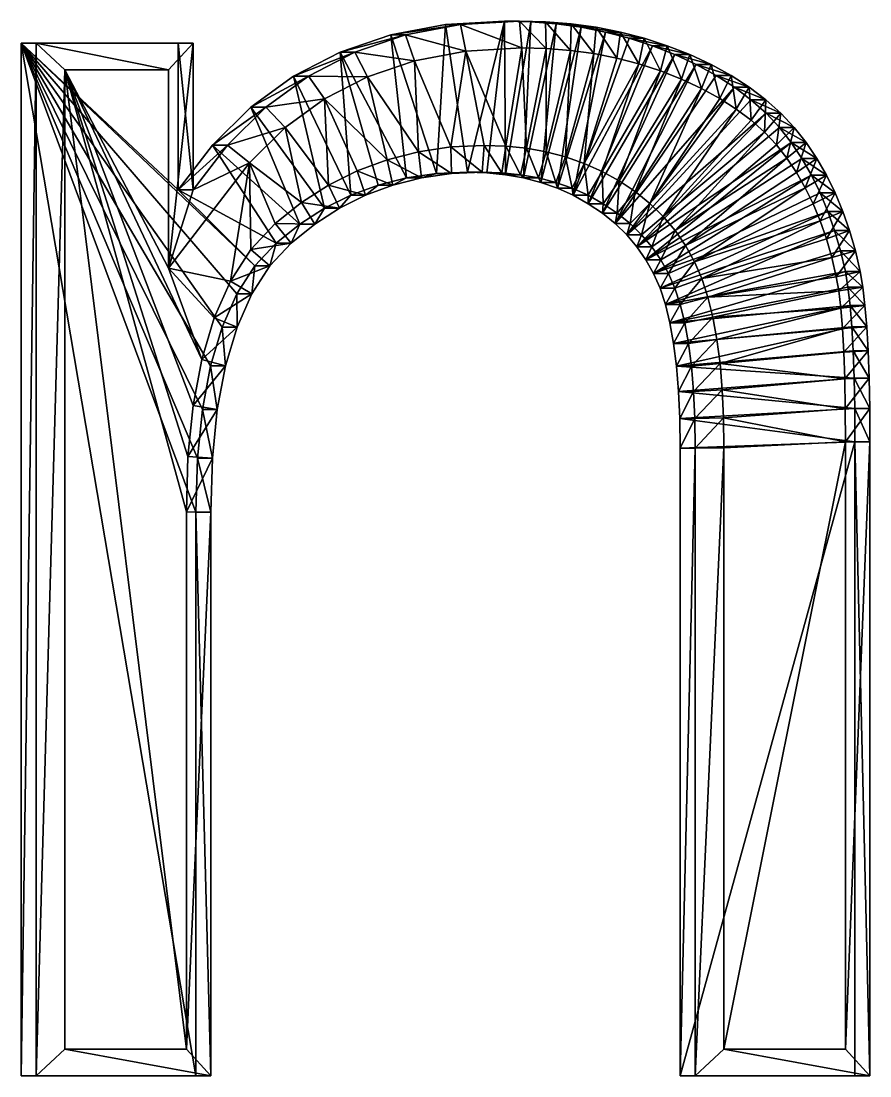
# Model space of a CAD drawing. Header units: metres. Extents: x -136 to 55, y -57 to 41.
# Drawn here: x -132.09 to -123.75, y -33.84 to -23.47 of the extents above; entities that cross this region are included whole.
import ezdxf

# ---------------------------------------------------------------- set-up
doc = ezdxf.new("R2010")
doc.units = ezdxf.units.M
doc.layers.get('0').update_dxf_attribs({"true_color": 0x57e057})

msp = doc.modelspace()

# ---------------------------------------------------------------- meshes
at = {"color": 74, "true_color": 0x58b11a}
mesh = msp.add_polyface(dxfattribs=at)
corners = [(-126.832, -23.498, -0.112), (-127.083, -23.478, -0.088), (-126.686, -23.498, 1.41), (-126.937, -23.478, 1.434), (-127.341, -23.471, -0.063), (-127.194, -23.471, 1.459), (-127.92, -23.505, -0.007), (-127.773, -23.505, 1.514), (-128.458, -23.607, 0.045), (-128.312, -23.607, 1.566), (-126.937, -23.478, 1.434), (-126.686, -23.498, 1.41), (-127.194, -23.471, 1.459), (-127.773, -23.505, 1.514), (-128.312, -23.607, 1.566), (-126.93, -23.74, 1.652), (-126.693, -23.759, 1.63), (-127.169, -23.734, 1.675), (-127.72, -23.766, 1.729), (-128.225, -23.861, 1.777), (-127.126, -24.722, 1.671), (-126.93, -24.757, 1.652), (-127.329, -24.701, 1.691), (-127.539, -24.694, 1.711), (-127.867, -24.709, 1.743), (-128.186, -24.756, 1.773), (-128.01, -24.97, 0.002), (-127.705, -24.956, -0.028), (-127.514, -24.962, -0.046), (-127.33, -24.982, -0.064), (-127.153, -25.013, -0.081), (-126.984, -25.058, -0.097)]
mesh.append_faces([[corners[k] for k in face] for face in [(6, 26, 8), (4, 27, 6), (1, 29, 4), (0, 30, 1)]], dxfattribs={"vtx0": -1, "vtx1": -1, "color": 74})
mesh.append_faces([[corners[k] for k in face] for face in [(20, 15, 17), (22, 17, 18), (24, 18, 19), (6, 27, 26), (4, 28, 27), (4, 29, 28), (1, 30, 29)]], dxfattribs={"vtx0": -1, "vtx2": -1, "color": 74})
mesh.append_faces([[corners[k] for k in face] for face in [(0, 1, 2), (1, 4, 3), (4, 6, 5), (6, 8, 7), (3, 5, 10), (5, 7, 12), (7, 9, 13), (10, 12, 15), (12, 13, 17), (13, 14, 18)]], dxfattribs={"vtx1": -1, "color": 74})
mesh.append_faces([[corners[k] for k in face] for face in [(20, 21, 15), (22, 20, 17), (23, 22, 18), (24, 23, 18), (25, 24, 19), (31, 30, 0)]], dxfattribs={"vtx1": -1, "vtx2": -1, "color": 74})
mesh.append_faces([[corners[k] for k in face] for face in [(1, 3, 2), (4, 5, 3), (6, 7, 5), (8, 9, 7), (3, 10, 11), (5, 12, 10), (7, 13, 12), (9, 14, 13), (10, 15, 16), (12, 17, 15), (13, 18, 17), (14, 19, 18)]], dxfattribs={"vtx2": -1, "color": 74})
mesh = msp.add_polyface(dxfattribs=at)
corners = [(-125.666, -23.801, -0.224), (-125.887, -23.713, -0.203), (-125.52, -23.801, 1.297), (-125.741, -23.713, 1.319), (-126.115, -23.639, -0.181), (-125.968, -23.639, 1.34), (-126.348, -23.579, -0.158), (-126.201, -23.579, 1.363), (-126.587, -23.532, -0.135), (-126.44, -23.532, 1.386), (-126.832, -23.498, -0.112), (-126.686, -23.498, 1.41), (-125.52, -23.801, 1.297), (-125.741, -23.713, 1.319), (-125.968, -23.639, 1.34), (-126.201, -23.579, 1.363), (-126.44, -23.532, 1.386), (-126.686, -23.498, 1.41), (-126.937, -23.478, 1.434), (-125.601, -24.042, 1.525), (-125.808, -23.96, 1.544), (-126.02, -23.891, 1.565), (-126.238, -23.835, 1.586), (-126.462, -23.79, 1.607), (-126.693, -23.759, 1.63), (-126.937, -23.478, 1.434), (-126.557, -24.871, 1.617), (-126.74, -24.807, 1.634), (-126.93, -24.757, 1.652), (-126.93, -23.74, 1.652), (-126.666, -25.184, -0.128), (-126.821, -25.115, -0.113), (-126.984, -25.058, -0.097)]
mesh.append_faces([[corners[k] for k in face] for face in [(26, 22, 23), (27, 23, 24), (28, 24, 29), (30, 4, 1), (30, 6, 4), (31, 8, 6), (32, 10, 8)]], dxfattribs={"vtx0": -1, "vtx2": -1, "color": 74})
mesh.append_faces([[corners[k] for k in face] for face in [(0, 1, 2), (1, 4, 3), (4, 6, 5), (6, 8, 7), (8, 10, 9), (2, 3, 12), (3, 5, 13), (5, 7, 14), (7, 9, 15), (9, 11, 16), (11, 18, 17), (12, 13, 19), (13, 14, 20), (14, 15, 21), (15, 16, 22), (16, 17, 23), (17, 25, 24)]], dxfattribs={"vtx1": -1, "color": 74})
mesh.append_faces([[corners[k] for k in face] for face in [(1, 3, 2), (4, 5, 3), (6, 7, 5), (8, 9, 7), (10, 11, 9), (3, 13, 12), (5, 14, 13), (7, 15, 14), (9, 16, 15), (11, 17, 16), (13, 20, 19), (14, 21, 20), (15, 22, 21), (16, 23, 22), (17, 24, 23)]], dxfattribs={"vtx2": -1, "color": 74})
mesh = msp.add_polyface(dxfattribs=at)
corners = [(-126.821, -25.115, -0.113), (-126.675, -25.115, 1.409), (-126.837, -25.058, 1.424), (-126.666, -25.184, -0.128), (-126.519, -25.184, 1.394), (-126.517, -25.267, -0.142), (-126.837, -25.058, 1.424), (-126.675, -25.115, 1.409), (-126.519, -25.184, 1.394), (-126.371, -25.267, 1.379), (-126.74, -24.807, 1.634), (-126.93, -24.757, 1.652), (-126.557, -24.871, 1.617), (-126.382, -24.95, 1.6), (-126.371, -25.267, 1.379), (-126.214, -25.043, 1.584), (-126.233, -25.36, 1.366), (-126.057, -25.148, 1.568), (-125.913, -25.265, 1.555), (-125.406, -24.133, 1.506), (-125.601, -24.042, 1.525), (-125.808, -23.96, 1.544), (-126.02, -23.891, 1.565), (-126.238, -23.835, 1.586), (-126.462, -23.79, 1.607), (-126.693, -23.759, 1.63), (-126.14, -25.572, -0.178), (-124.771, -24.376, -0.31), (-126.039, -25.69, -0.188), (-126.253, -25.461, -0.168), (-125.082, -24.121, -0.28), (-125.456, -23.899, -0.244), (-125.261, -24.006, -0.263), (-126.379, -25.36, -0.155), (-125.666, -23.801, -0.224), (-125.887, -23.713, -0.203), (-126.348, -23.579, -0.158), (-126.984, -25.058, -0.097), (-126.587, -23.532, -0.135)]
mesh.append_faces([[corners[k] for k in face] for face in [(26, 27, 28), (29, 30, 26), (33, 31, 29), (5, 34, 33), (3, 35, 5), (0, 36, 3), (37, 38, 0)]], dxfattribs={"vtx0": -1, "vtx1": -1, "color": 74})
mesh.append_faces([[corners[k] for k in face] for face in [(17, 19, 20), (15, 20, 21), (13, 21, 22), (12, 22, 23), (29, 31, 32), (33, 34, 31), (5, 35, 34)]], dxfattribs={"vtx0": -1, "vtx2": -1, "color": 74})
mesh.append_faces([[corners[k] for k in face] for face in [(0, 3, 1), (3, 5, 4), (2, 1, 6), (1, 4, 7), (4, 9, 8), (6, 7, 10), (7, 8, 12), (8, 14, 13), (14, 16, 15)]], dxfattribs={"vtx1": -1, "color": 74})
mesh.append_faces([[corners[k] for k in face] for face in [(17, 18, 19), (15, 17, 20), (13, 15, 21), (12, 13, 22), (10, 12, 24), (11, 10, 25)]], dxfattribs={"vtx1": -1, "vtx2": -1, "color": 74})
mesh.append_faces([[corners[k] for k in face] for face in [(0, 1, 2), (3, 4, 1), (1, 7, 6), (4, 8, 7), (6, 10, 11), (7, 12, 10), (8, 13, 12), (14, 15, 13), (16, 17, 15)]], dxfattribs={"vtx2": -1, "color": 74})
mesh = msp.add_polyface(dxfattribs=at)
corners = [(-128.852, -25.184, 0.083), (-128.705, -25.184, 1.604), (-128.961, -25.312, 1.629), (-128.583, -25.084, 0.057), (-128.437, -25.084, 1.578), (-128.303, -25.013, 0.03), (-128.156, -25.013, 1.551), (-128.458, -23.607, 0.045), (-128.957, -23.776, 0.093), (-128.312, -23.607, 1.566), (-128.81, -23.776, 1.614), (-129.415, -24.013, 0.137), (-129.268, -24.013, 1.658), (-128.705, -25.184, 1.604), (-128.961, -25.312, 1.629), (-128.437, -25.084, 1.578), (-128.312, -23.607, 1.566), (-128.81, -23.776, 1.614), (-129.268, -24.013, 1.658), (-129.069, -25.084, 1.858), (-129.336, -25.255, 1.884), (-128.788, -24.943, 1.831), (-128.493, -24.834, 1.803), (-128.156, -25.013, 1.551), (-128.225, -23.861, 1.777), (-128.687, -24.018, 1.822), (-129.11, -24.237, 1.862), (-129.496, -24.518, 1.9), (-128.186, -24.756, 1.773), (-129.108, -25.312, 0.107)]
mesh.append_faces([[corners[k] for k in face] for face in [(22, 26, 21), (8, 0, 11), (7, 5, 8)]], dxfattribs={"vtx0": -1, "vtx1": -1, "color": 74})
mesh.append_faces([[corners[k] for k in face] for face in [(27, 20, 19), (26, 19, 21), (28, 24, 25), (22, 25, 26), (11, 0, 29), (8, 3, 0), (8, 5, 3)]], dxfattribs={"vtx0": -1, "vtx2": -1, "color": 74})
mesh.append_faces([[corners[k] for k in face] for face in [(0, 3, 1), (3, 5, 4), (7, 8, 9), (8, 11, 10), (1, 4, 13), (4, 6, 15), (9, 10, 16), (10, 12, 17), (14, 13, 19), (13, 15, 21), (15, 23, 22), (16, 17, 24), (17, 18, 25)]], dxfattribs={"vtx1": -1, "color": 74})
mesh.append_faces([[corners[k] for k in face] for face in [(26, 27, 19), (22, 28, 25)]], dxfattribs={"vtx1": -1, "vtx2": -1, "color": 74})
mesh.append_faces([[corners[k] for k in face] for face in [(0, 1, 2), (3, 4, 1), (5, 6, 4), (8, 10, 9), (11, 12, 10), (1, 13, 14), (4, 15, 13), (10, 17, 16), (12, 18, 17), (14, 19, 20), (13, 21, 19), (15, 22, 21), (17, 25, 24), (18, 26, 25)]], dxfattribs={"vtx2": -1, "color": 74})
mesh = msp.add_polyface(dxfattribs=at)
corners = [(-128.303, -25.013, 0.03), (-128.01, -24.97, 0.002), (-128.156, -25.013, 1.551), (-127.863, -24.97, 1.523), (-127.705, -24.956, -0.028), (-127.559, -24.956, 1.494), (-127.514, -24.962, -0.046), (-127.367, -24.962, 1.475), (-127.33, -24.982, -0.064), (-127.184, -24.982, 1.458), (-127.153, -25.013, -0.081), (-127.007, -25.013, 1.441), (-126.984, -25.058, -0.097), (-126.837, -25.058, 1.424), (-126.821, -25.115, -0.113), (-128.156, -25.013, 1.551), (-128.437, -25.084, 1.578), (-127.863, -24.97, 1.523), (-127.559, -24.956, 1.494), (-127.367, -24.962, 1.475), (-127.184, -24.982, 1.458), (-127.007, -25.013, 1.441), (-126.837, -25.058, 1.424), (-128.186, -24.756, 1.773), (-128.493, -24.834, 1.803), (-127.867, -24.709, 1.743), (-127.539, -24.694, 1.711), (-127.329, -24.701, 1.691), (-127.126, -24.722, 1.671), (-126.93, -24.757, 1.652), (-128.458, -23.607, 0.045)]
mesh.append_faces([[corners[k] for k in face] for face in [(30, 1, 0)]], dxfattribs={"vtx0": -1, "vtx2": -1, "color": 74})
mesh.append_faces([[corners[k] for k in face] for face in [(0, 1, 2), (1, 4, 3), (4, 6, 5), (6, 8, 7), (8, 10, 9), (10, 12, 11), (12, 14, 13), (2, 3, 15), (3, 5, 17), (5, 7, 18), (7, 9, 19), (9, 11, 20), (11, 13, 21), (15, 17, 23), (17, 18, 25), (18, 19, 26), (19, 20, 27), (20, 21, 28), (21, 22, 29)]], dxfattribs={"vtx1": -1, "color": 74})
mesh.append_faces([[corners[k] for k in face] for face in [(1, 3, 2), (4, 5, 3), (6, 7, 5), (8, 9, 7), (10, 11, 9), (12, 13, 11), (2, 15, 16), (3, 17, 15), (5, 18, 17), (7, 19, 18), (9, 20, 19), (11, 21, 20), (13, 22, 21), (15, 23, 24), (17, 25, 23), (18, 26, 25), (19, 27, 26), (20, 28, 27), (21, 29, 28)]], dxfattribs={"vtx2": -1, "color": 74})
mesh = msp.add_polyface(dxfattribs=at)
corners = [(-130.374, -33.843, 0.229), (-130.374, -28.301, 0.229), (-130.227, -33.843, 1.751), (-130.227, -28.301, 1.751), (-130.358, -27.769, 0.228), (-130.211, -27.769, 1.749), (-130.309, -27.289, 0.223), (-130.163, -27.289, 1.744), (-125.618, -27.38, -0.229), (-125.614, -27.67, -0.229), (-125.471, -27.38, 1.293), (-125.467, -27.67, 1.292), (-125.614, -33.843, -0.229), (-125.467, -33.843, 1.292), (-132.091, -33.843, 0.394), (-131.944, -33.843, 1.916), (-131.944, -23.69, 1.916), (-130.227, -33.843, 1.751), (-130.227, -28.301, 1.751), (-130.211, -27.769, 1.749), (-130.163, -27.289, 1.744), (-125.471, -27.38, 1.293), (-125.467, -27.67, 1.292), (-131.944, -33.843, 1.916), (-131.944, -23.69, 1.916), (-130.467, -33.581, 1.993), (-130.467, -28.297, 1.993), (-130.451, -27.752, 1.991), (-130.4, -27.251, 1.987), (-131.662, -33.581, 2.108), (-131.662, -23.952, 2.108), (-132.091, -23.69, 0.394)]
mesh.append_faces([[corners[k] for k in face] for face in [(31, 0, 14)]], dxfattribs={"vtx0": -1, "color": 74})
mesh.append_faces([[corners[k] for k in face] for face in [(30, 25, 26), (31, 1, 0)]], dxfattribs={"vtx0": -1, "vtx2": -1, "color": 74})
mesh.append_faces([[corners[k] for k in face] for face in [(0, 1, 2), (1, 4, 3), (4, 6, 5), (8, 9, 10), (9, 12, 11), (14, 0, 15), (2, 3, 17), (3, 5, 18), (5, 7, 19), (10, 11, 21), (11, 13, 22), (15, 2, 23), (17, 18, 25), (18, 19, 26), (19, 20, 27), (23, 17, 29)]], dxfattribs={"vtx1": -1, "color": 74})
mesh.append_faces([[corners[k] for k in face] for face in [(1, 3, 2), (4, 5, 3), (6, 7, 5), (9, 11, 10), (12, 13, 11), (14, 15, 16), (0, 2, 15), (3, 18, 17), (5, 19, 18), (7, 20, 19), (11, 22, 21), (15, 23, 24), (2, 17, 23), (18, 26, 25), (19, 27, 26), (20, 28, 27), (23, 29, 30), (17, 25, 29), (30, 29, 25)]], dxfattribs={"vtx2": -1, "color": 74})
mesh = msp.add_polyface(dxfattribs=at)
corners = [(-130.309, -27.289, 0.223), (-130.229, -26.86, 0.215), (-130.163, -27.289, 1.744), (-130.082, -26.86, 1.737), (-130.116, -26.482, 0.204), (-129.969, -26.482, 1.726), (-129.971, -26.154, 0.19), (-125.715, -26.439, -0.219), (-125.569, -26.439, 1.302), (-125.613, -26.258, 1.306), (-125.679, -26.642, -0.223), (-125.532, -26.642, 1.299), (-125.65, -26.866, -0.226), (-125.504, -26.866, 1.296), (-125.63, -27.113, -0.228), (-125.483, -27.113, 1.294), (-125.618, -27.38, -0.229), (-125.471, -27.38, 1.293), (-132.091, -23.69, 0.394), (-132.091, -33.843, 0.394), (-131.944, -23.69, 1.916), (-130.163, -27.289, 1.744), (-130.082, -26.86, 1.737), (-129.969, -26.482, 1.726), (-129.824, -26.154, 1.712), (-125.569, -26.439, 1.302), (-125.613, -26.258, 1.306), (-125.532, -26.642, 1.299), (-125.504, -26.866, 1.296), (-125.483, -27.113, 1.294), (-125.471, -27.38, 1.293), (-131.944, -33.843, 1.916), (-131.944, -23.69, 1.916), (-130.4, -27.251, 1.987), (-130.315, -26.798, 1.978), (-130.193, -26.39, 1.967), (-129.824, -26.154, 1.712), (-131.944, -33.843, 1.916), (-131.662, -23.952, 2.108), (-130.467, -28.297, 1.993), (-130.451, -27.752, 1.991), (-130.641, -25.9, 2.01), (-130.358, -27.769, 0.228), (-130.374, -28.301, 0.229)]
mesh.append_faces([[corners[k] for k in face] for face in [(38, 39, 40), (41, 34, 35), (18, 42, 43)]], dxfattribs={"vtx0": -1, "vtx2": -1, "color": 74})
mesh.append_faces([[corners[k] for k in face] for face in [(0, 1, 2), (1, 4, 3), (4, 6, 5), (7, 10, 8), (10, 12, 11), (12, 14, 13), (14, 16, 15), (18, 19, 20), (2, 3, 21), (3, 5, 22), (5, 24, 23), (8, 11, 25), (11, 13, 27), (13, 15, 28), (15, 17, 29), (20, 31, 32), (21, 22, 33), (22, 23, 34), (23, 36, 35), (32, 37, 38)]], dxfattribs={"vtx1": -1, "color": 74})
mesh.append_faces([[corners[k] for k in face] for face in [(1, 3, 2), (4, 5, 3), (7, 8, 9), (10, 11, 8), (12, 13, 11), (14, 15, 13), (16, 17, 15), (3, 22, 21), (5, 23, 22), (8, 25, 26), (11, 27, 25), (13, 28, 27), (15, 29, 28), (17, 30, 29), (22, 34, 33), (23, 35, 34)]], dxfattribs={"vtx2": -1, "color": 74})
mesh = msp.add_polyface(dxfattribs=at)
corners = [(-129.971, -26.154, 0.19), (-129.824, -26.154, 1.712), (-129.969, -26.482, 1.726), (-129.793, -25.879, 0.173), (-129.647, -25.879, 1.695), (-129.584, -25.654, 0.153), (-129.437, -25.654, 1.675), (-129.352, -25.469, 0.131), (-129.205, -25.469, 1.652), (-129.108, -25.312, 0.107), (-129.824, -26.154, 1.712), (-129.969, -26.482, 1.726), (-129.647, -25.879, 1.695), (-129.437, -25.654, 1.675), (-129.205, -25.469, 1.652), (-130.033, -26.029, 1.951), (-130.193, -26.39, 1.967), (-129.832, -25.717, 1.932), (-129.593, -25.461, 1.909), (-129.336, -25.255, 1.884), (-128.961, -25.312, 1.629), (-130.401, -25.13, 1.767), (-130.641, -25.9, 2.01), (-129.847, -24.865, 1.933), (-131.662, -23.952, 2.108), (-130.451, -27.752, 1.991), (-130.4, -27.251, 1.987), (-130.315, -26.798, 1.978), (-132.091, -23.69, 0.394), (-130.309, -27.289, 0.223), (-130.358, -27.769, 0.228), (-130.229, -26.86, 0.215), (-130.116, -26.482, 0.204), (-130.548, -25.13, 0.246), (-130.21, -24.69, 0.213)]
mesh.append_faces([[corners[k] for k in face] for face in [(22, 24, 27)]], dxfattribs={"vtx0": -1, "vtx1": -1, "vtx2": -1, "color": 74})
mesh.append_faces([[corners[k] for k in face] for face in [(24, 25, 26), (24, 26, 27), (22, 16, 15), (23, 15, 17), (23, 17, 18), (28, 29, 30), (28, 31, 29), (28, 32, 31), (28, 0, 32), (28, 3, 0), (33, 5, 3), (34, 7, 5)]], dxfattribs={"vtx0": -1, "vtx2": -1, "color": 74})
mesh.append_faces([[corners[k] for k in face] for face in [(0, 3, 1), (3, 5, 4), (5, 7, 6), (7, 9, 8), (1, 4, 10), (4, 6, 12), (6, 8, 13), (10, 12, 15), (12, 13, 17), (13, 14, 18), (14, 20, 19)]], dxfattribs={"vtx1": -1, "color": 74})
mesh.append_faces([[corners[k] for k in face] for face in [(23, 22, 15)]], dxfattribs={"vtx1": -1, "vtx2": -1, "color": 74})
mesh.append_faces([[corners[k] for k in face] for face in [(0, 1, 2), (3, 4, 1), (5, 6, 4), (7, 8, 6), (1, 10, 11), (4, 12, 10), (6, 13, 12), (8, 14, 13), (10, 15, 16), (12, 17, 15), (13, 18, 17), (14, 19, 18), (21, 22, 23)]], dxfattribs={"vtx2": -1, "color": 74})
mesh = msp.add_polyface(dxfattribs=at)
corners = [(-129.415, -24.013, 0.137), (-129.833, -24.318, 0.177), (-129.268, -24.013, 1.658), (-129.686, -24.318, 1.698), (-130.21, -24.69, 0.213), (-130.064, -24.69, 1.735), (-130.548, -25.13, 0.246), (-130.401, -25.13, 1.767), (-130.548, -23.69, 0.246), (-130.401, -23.69, 1.767), (-132.091, -23.69, 0.394), (-131.944, -23.69, 1.916), (-129.268, -24.013, 1.658), (-129.686, -24.318, 1.698), (-130.064, -24.69, 1.735), (-130.401, -25.13, 1.767), (-130.401, -23.69, 1.767), (-131.944, -23.69, 1.916), (-129.11, -24.237, 1.862), (-129.496, -24.518, 1.9), (-129.847, -24.865, 1.933), (-130.641, -25.9, 2.01), (-130.641, -23.952, 2.01), (-131.662, -23.952, 2.108), (-129.593, -25.461, 1.909), (-129.336, -25.255, 1.884), (-129.793, -25.879, 0.173), (-129.584, -25.654, 0.153), (-129.352, -25.469, 0.131), (-129.108, -25.312, 0.107)]
mesh.append_faces([[corners[k] for k in face] for face in [(6, 10, 8)]], dxfattribs={"vtx0": -1, "color": 74})
mesh.append_faces([[corners[k] for k in face] for face in [(4, 27, 6), (1, 28, 4), (0, 29, 1)]], dxfattribs={"vtx0": -1, "vtx1": -1, "color": 74})
mesh.append_faces([[corners[k] for k in face] for face in [(6, 26, 10)]], dxfattribs={"vtx0": -1, "vtx1": -1, "vtx2": -1, "color": 74})
mesh.append_faces([[corners[k] for k in face] for face in [(20, 24, 25), (1, 29, 28)]], dxfattribs={"vtx0": -1, "vtx2": -1, "color": 74})
mesh.append_faces([[corners[k] for k in face] for face in [(0, 1, 2), (1, 4, 3), (4, 6, 5), (6, 8, 7), (8, 10, 9), (2, 3, 12), (3, 5, 13), (5, 7, 14), (7, 9, 15), (9, 11, 16), (12, 13, 18), (13, 14, 19), (14, 15, 20), (15, 16, 21), (16, 17, 22)]], dxfattribs={"vtx1": -1, "color": 74})
mesh.append_faces([[corners[k] for k in face] for face in [(19, 20, 25)]], dxfattribs={"vtx1": -1, "vtx2": -1, "color": 74})
mesh.append_faces([[corners[k] for k in face] for face in [(1, 3, 2), (4, 5, 3), (6, 7, 5), (8, 9, 7), (10, 11, 9), (3, 13, 12), (5, 14, 13), (7, 15, 14), (9, 16, 15), (11, 17, 16), (13, 19, 18), (14, 20, 19), (16, 22, 21), (17, 23, 22), (21, 22, 23)]], dxfattribs={"vtx2": -1, "color": 74})
mesh = msp.add_polyface(dxfattribs=at)
corners = [(-124.919, -24.244, -0.296), (-125.082, -24.121, -0.28), (-124.772, -24.244, 1.225), (-124.935, -24.121, 1.241), (-125.261, -24.006, -0.263), (-125.114, -24.006, 1.258), (-125.456, -23.899, -0.244), (-125.309, -23.899, 1.277), (-125.666, -23.801, -0.224), (-125.52, -23.801, 1.297), (-124.935, -24.121, 1.241), (-124.772, -24.244, 1.225), (-125.114, -24.006, 1.258), (-125.309, -23.899, 1.277), (-125.52, -23.801, 1.297), (-124.917, -24.447, 1.459), (-125.063, -24.336, 1.473), (-125.226, -24.231, 1.488), (-125.406, -24.133, 1.506), (-125.601, -24.042, 1.525), (-125.562, -25.679, 1.521), (-124.473, -24.96, 1.416), (-124.567, -24.819, 1.425), (-125.665, -25.53, 1.531), (-124.669, -24.688, 1.435), (-124.785, -24.564, 1.446), (-125.782, -25.392, 1.542), (-125.913, -25.265, 1.555), (-125.951, -25.818, -0.197), (-124.419, -24.822, -0.344), (-124.325, -24.987, -0.353), (-124.523, -24.665, -0.334), (-126.039, -25.69, -0.188), (-124.639, -24.516, -0.323), (-124.771, -24.376, -0.31), (-126.14, -25.572, -0.178), (-126.253, -25.461, -0.168)]
mesh.append_faces([[corners[k] for k in face] for face in [(20, 21, 22), (23, 22, 24), (23, 24, 25), (26, 25, 15), (26, 15, 16), (27, 16, 17), (27, 17, 18), (28, 29, 30), (28, 31, 29), (32, 33, 31), (32, 34, 33), (35, 0, 34), (35, 1, 0), (36, 4, 1)]], dxfattribs={"vtx0": -1, "vtx2": -1, "color": 74})
mesh.append_faces([[corners[k] for k in face] for face in [(0, 1, 2), (1, 4, 3), (4, 6, 5), (6, 8, 7), (3, 5, 10), (5, 7, 12), (7, 9, 13), (11, 10, 15), (10, 12, 16), (12, 13, 17), (13, 14, 18)]], dxfattribs={"vtx1": -1, "color": 74})
mesh.append_faces([[corners[k] for k in face] for face in [(26, 23, 25), (27, 26, 16)]], dxfattribs={"vtx1": -1, "vtx2": -1, "color": 74})
mesh.append_faces([[corners[k] for k in face] for face in [(1, 3, 2), (4, 5, 3), (6, 7, 5), (8, 9, 7), (3, 10, 11), (5, 12, 10), (7, 13, 12), (9, 14, 13), (10, 16, 15), (12, 17, 16), (13, 18, 17), (14, 19, 18)]], dxfattribs={"vtx2": -1, "color": 74})
mesh = msp.add_polyface(dxfattribs=at)
corners = [(-124.239, -25.16, -0.362), (-124.093, -25.16, 1.16), (-124.017, -25.342, 1.153), (-124.325, -24.987, -0.353), (-124.178, -24.987, 1.168), (-124.419, -24.822, -0.344), (-124.273, -24.822, 1.177), (-124.523, -24.665, -0.334), (-124.376, -24.665, 1.187), (-124.639, -24.516, -0.323), (-124.493, -24.516, 1.198), (-124.771, -24.376, -0.31), (-124.625, -24.376, 1.211), (-124.919, -24.244, -0.296), (-124.772, -24.244, 1.225), (-124.093, -25.16, 1.16), (-124.017, -25.342, 1.153), (-124.178, -24.987, 1.168), (-124.273, -24.822, 1.177), (-124.376, -24.665, 1.187), (-124.493, -24.516, 1.198), (-124.625, -24.376, 1.211), (-124.772, -24.244, 1.225), (-124.935, -24.121, 1.241), (-124.309, -25.269, 1.4), (-124.387, -25.111, 1.408), (-124.473, -24.96, 1.416), (-124.567, -24.819, 1.425), (-124.669, -24.688, 1.435), (-124.785, -24.564, 1.446), (-124.917, -24.447, 1.459)]
mesh.append_faces([[corners[k] for k in face] for face in [(0, 3, 1), (3, 5, 4), (5, 7, 6), (7, 9, 8), (9, 11, 10), (11, 13, 12), (1, 4, 15), (4, 6, 17), (6, 8, 18), (8, 10, 19), (10, 12, 20), (12, 14, 21), (14, 23, 22), (15, 17, 24), (17, 18, 25), (18, 19, 26), (19, 20, 27), (20, 21, 28), (21, 22, 29)]], dxfattribs={"vtx1": -1, "color": 74})
mesh.append_faces([[corners[k] for k in face] for face in [(0, 1, 2), (3, 4, 1), (5, 6, 4), (7, 8, 6), (9, 10, 8), (11, 12, 10), (13, 14, 12), (1, 15, 16), (4, 17, 15), (6, 18, 17), (8, 19, 18), (10, 20, 19), (12, 21, 20), (14, 22, 21), (17, 25, 24), (18, 26, 25), (19, 27, 26), (20, 28, 27), (21, 29, 28), (22, 30, 29)]], dxfattribs={"vtx2": -1, "color": 74})
mesh = msp.add_polyface(dxfattribs=at)
corners = [(-125.812, -26.098, -0.21), (-125.666, -26.098, 1.311), (-125.729, -25.954, 1.317), (-125.76, -26.258, -0.215), (-125.613, -26.258, 1.306), (-125.715, -26.439, -0.219), (-125.729, -25.954, 1.317), (-125.666, -26.098, 1.311), (-125.613, -26.258, 1.306), (-125.569, -26.439, 1.302), (-125.805, -25.818, 1.325), (-125.562, -25.679, 1.521), (-125.665, -25.53, 1.531), (-125.474, -25.837, 1.512), (-125.401, -26.004, 1.505), (-125.342, -26.185, 1.5), (-125.569, -26.439, 1.302), (-125.293, -26.384, 1.495), (-124.057, -26.123, 1.376), (-124.124, -25.796, 1.382), (-124.178, -25.612, 1.387), (-124.239, -25.436, 1.393), (-124.309, -25.269, 1.4), (-124.387, -25.111, 1.408), (-124.473, -24.96, 1.416), (-124.567, -24.819, 1.425), (-123.991, -25.935, -0.385), (-123.966, -26.086, -0.388), (-124.039, -25.729, -0.381), (-124.097, -25.532, -0.375), (-124.163, -25.342, -0.369), (-125.875, -25.954, -0.204), (-124.239, -25.16, -0.362), (-124.325, -24.987, -0.353), (-125.951, -25.818, -0.197), (-126.039, -25.69, -0.188), (-124.523, -24.665, -0.334)]
mesh.append_faces([[corners[k] for k in face] for face in [(3, 26, 5), (0, 29, 3), (31, 30, 0), (34, 33, 31), (35, 36, 34)]], dxfattribs={"vtx0": -1, "vtx1": -1, "color": 74})
mesh.append_faces([[corners[k] for k in face] for face in [(14, 19, 20), (14, 20, 21), (13, 21, 22), (13, 22, 23), (11, 23, 24), (5, 26, 27), (3, 28, 26), (3, 29, 28), (0, 30, 29), (31, 32, 30), (31, 33, 32)]], dxfattribs={"vtx0": -1, "vtx2": -1, "color": 74})
mesh.append_faces([[corners[k] for k in face] for face in [(0, 3, 1), (3, 5, 4), (2, 1, 6), (1, 4, 7), (4, 9, 8), (10, 6, 11), (6, 7, 13), (7, 8, 14), (8, 16, 15)]], dxfattribs={"vtx1": -1, "color": 74})
mesh.append_faces([[corners[k] for k in face] for face in [(15, 17, 18), (14, 15, 19), (13, 14, 21), (11, 13, 23), (12, 11, 25)]], dxfattribs={"vtx1": -1, "vtx2": -1, "color": 74})
mesh.append_faces([[corners[k] for k in face] for face in [(0, 1, 2), (3, 4, 1), (1, 7, 6), (4, 8, 7), (10, 11, 12), (6, 13, 11), (7, 14, 13), (8, 15, 14), (16, 17, 15)]], dxfattribs={"vtx2": -1, "color": 74})
mesh = msp.add_polyface(dxfattribs=at)
corners = [(-129.108, -25.312, 0.107), (-128.961, -25.312, 1.629), (-129.205, -25.469, 1.652), (-128.852, -25.184, 0.083), (-126.517, -25.267, -0.142), (-126.371, -25.267, 1.379), (-126.519, -25.184, 1.394), (-126.379, -25.36, -0.155), (-126.233, -25.36, 1.366), (-126.253, -25.461, -0.168), (-126.107, -25.461, 1.354), (-126.14, -25.572, -0.178), (-125.993, -25.572, 1.343), (-126.039, -25.69, -0.188), (-125.893, -25.69, 1.333), (-125.951, -25.818, -0.197), (-125.805, -25.818, 1.325), (-125.875, -25.954, -0.204), (-125.729, -25.954, 1.317), (-125.812, -26.098, -0.21), (-129.205, -25.469, 1.652), (-128.961, -25.312, 1.629), (-128.705, -25.184, 1.604), (-126.371, -25.267, 1.379), (-126.519, -25.184, 1.394), (-126.233, -25.36, 1.366), (-126.107, -25.461, 1.354), (-125.993, -25.572, 1.343), (-125.893, -25.69, 1.333), (-125.805, -25.818, 1.325), (-125.729, -25.954, 1.317), (-126.057, -25.148, 1.568), (-125.913, -25.265, 1.555), (-125.782, -25.392, 1.542), (-125.665, -25.53, 1.531)]
mesh.append_faces([[corners[k] for k in face] for face in [(0, 3, 1), (4, 7, 5), (7, 9, 8), (9, 11, 10), (11, 13, 12), (13, 15, 14), (15, 17, 16), (17, 19, 18), (2, 1, 20), (1, 22, 21), (5, 8, 23), (8, 10, 25), (10, 12, 26), (12, 14, 27), (14, 16, 28), (16, 18, 29), (25, 26, 31), (26, 27, 32), (27, 28, 33), (28, 29, 34)]], dxfattribs={"vtx1": -1, "color": 74})
mesh.append_faces([[corners[k] for k in face] for face in [(0, 1, 2), (4, 5, 6), (7, 8, 5), (9, 10, 8), (11, 12, 10), (13, 14, 12), (15, 16, 14), (17, 18, 16), (1, 21, 20), (5, 23, 24), (8, 25, 23), (10, 26, 25), (12, 27, 26), (14, 28, 27), (16, 29, 28), (18, 30, 29), (26, 32, 31), (27, 33, 32), (28, 34, 33)]], dxfattribs={"vtx2": -1, "color": 74})
mesh = msp.add_polyface(dxfattribs=at)
corners = [(-123.945, -26.267, -0.39), (-123.966, -26.086, -0.388), (-123.799, -26.267, 1.132), (-123.82, -26.086, 1.134), (-123.991, -25.935, -0.385), (-123.845, -25.935, 1.136), (-124.039, -25.729, -0.381), (-123.893, -25.729, 1.141), (-124.097, -25.532, -0.375), (-123.95, -25.532, 1.146), (-124.163, -25.342, -0.369), (-124.017, -25.342, 1.153), (-124.239, -25.16, -0.362), (-123.799, -26.267, 1.132), (-123.781, -26.476, 1.13), (-123.82, -26.086, 1.134), (-123.845, -25.935, 1.136), (-123.893, -25.729, 1.141), (-123.95, -25.532, 1.146), (-124.017, -25.342, 1.153), (-124.093, -25.16, 1.16), (-124.037, -26.293, 1.374), (-124.057, -26.123, 1.376), (-124.08, -25.987, 1.378), (-124.124, -25.796, 1.382), (-124.178, -25.612, 1.387), (-124.239, -25.436, 1.393), (-124.093, -25.16, 1.16), (-124.309, -25.269, 1.4), (-125.293, -26.384, 1.495), (-125.342, -26.185, 1.5), (-125.715, -26.439, -0.219)]
mesh.append_faces([[corners[k] for k in face] for face in [(29, 21, 22), (30, 22, 23), (30, 23, 24), (31, 1, 0)]], dxfattribs={"vtx0": -1, "vtx2": -1, "color": 74})
mesh.append_faces([[corners[k] for k in face] for face in [(0, 1, 2), (1, 4, 3), (4, 6, 5), (6, 8, 7), (8, 10, 9), (10, 12, 11), (2, 3, 13), (3, 5, 15), (5, 7, 16), (7, 9, 17), (9, 11, 18), (11, 20, 19), (13, 15, 21), (15, 16, 22), (16, 17, 23), (17, 18, 24), (18, 19, 25), (19, 27, 26)]], dxfattribs={"vtx1": -1, "color": 74})
mesh.append_faces([[corners[k] for k in face] for face in [(1, 3, 2), (4, 5, 3), (6, 7, 5), (8, 9, 7), (10, 11, 9), (2, 13, 14), (3, 15, 13), (5, 16, 15), (7, 17, 16), (9, 18, 17), (11, 19, 18), (15, 22, 21), (16, 23, 22), (17, 24, 23), (18, 25, 24), (19, 26, 25), (27, 28, 26)]], dxfattribs={"vtx2": -1, "color": 74})
mesh = msp.add_polyface(dxfattribs=at)
corners = [(-123.904, -26.983, -0.394), (-123.758, -26.983, 1.128), (-123.752, -27.28, 1.127), (-123.914, -26.715, -0.393), (-123.768, -26.715, 1.129), (-123.928, -26.476, -0.392), (-123.781, -26.476, 1.13), (-123.945, -26.267, -0.39), (-123.799, -26.267, 1.132), (-123.758, -26.983, 1.128), (-123.752, -27.28, 1.127), (-123.768, -26.715, 1.129), (-123.781, -26.476, 1.13), (-125.569, -26.439, 1.302), (-125.532, -26.642, 1.299), (-125.293, -26.384, 1.495), (-125.253, -26.602, 1.491), (-125.504, -26.866, 1.296), (-125.223, -26.839, 1.488), (-125.483, -27.113, 1.294), (-125.202, -27.096, 1.486), (-123.998, -26.99, 1.37), (-123.992, -27.284, 1.37), (-124.007, -26.727, 1.371), (-124.02, -26.495, 1.372), (-123.799, -26.267, 1.132), (-124.037, -26.293, 1.374), (-125.65, -26.866, -0.226), (-125.63, -27.113, -0.228), (-125.679, -26.642, -0.223), (-125.715, -26.439, -0.219)]
mesh.append_faces([[corners[k] for k in face] for face in [(27, 0, 28), (29, 5, 27), (30, 7, 29)]], dxfattribs={"vtx0": -1, "vtx1": -1, "color": 74})
mesh.append_faces([[corners[k] for k in face] for face in [(20, 22, 21), (18, 21, 23), (18, 23, 24), (16, 24, 26), (27, 3, 0), (27, 5, 3), (29, 7, 5)]], dxfattribs={"vtx0": -1, "vtx2": -1, "color": 74})
mesh.append_faces([[corners[k] for k in face] for face in [(0, 3, 1), (3, 5, 4), (5, 7, 6), (1, 4, 9), (4, 6, 11), (6, 8, 12), (13, 14, 15), (14, 17, 16), (17, 19, 18), (9, 11, 21), (11, 12, 23), (12, 25, 24)]], dxfattribs={"vtx1": -1, "color": 74})
mesh.append_faces([[corners[k] for k in face] for face in [(18, 20, 21), (16, 18, 24), (15, 16, 26)]], dxfattribs={"vtx1": -1, "vtx2": -1, "color": 74})
mesh.append_faces([[corners[k] for k in face] for face in [(0, 1, 2), (3, 4, 1), (5, 6, 4), (7, 8, 6), (1, 9, 10), (4, 11, 9), (6, 12, 11), (14, 16, 15), (17, 18, 16), (19, 20, 18), (9, 21, 22), (11, 23, 21), (12, 24, 23), (25, 26, 24)]], dxfattribs={"vtx2": -1, "color": 74})
mesh = msp.add_polyface(dxfattribs=at)
corners = [(-125.614, -33.843, -0.229), (-123.897, -33.843, -0.394), (-125.467, -33.843, 1.292), (-123.75, -33.843, 1.127), (-123.897, -27.607, -0.394), (-123.75, -27.607, 1.127), (-123.899, -27.28, -0.394), (-123.752, -27.28, 1.127), (-123.904, -26.983, -0.394), (-125.467, -33.843, 1.292), (-125.467, -27.67, 1.292), (-123.75, -33.843, 1.127), (-123.75, -27.607, 1.127), (-123.752, -27.28, 1.127), (-123.758, -26.983, 1.128), (-125.483, -27.113, 1.294), (-125.471, -27.38, 1.293), (-125.202, -27.096, 1.486), (-125.19, -27.373, 1.485), (-125.186, -27.668, 1.485), (-125.186, -33.581, 1.485), (-123.99, -33.581, 1.369), (-123.99, -27.608, 1.369), (-123.992, -27.284, 1.37), (-123.758, -26.983, 1.128), (-125.614, -27.67, -0.229), (-125.618, -27.38, -0.229), (-125.63, -27.113, -0.228)]
mesh.append_faces([[corners[k] for k in face] for face in [(0, 4, 1)]], dxfattribs={"vtx0": -1, "color": 74})
mesh.append_faces([[corners[k] for k in face] for face in [(25, 4, 0), (26, 4, 25), (27, 6, 26)]], dxfattribs={"vtx0": -1, "vtx1": -1, "color": 74})
mesh.append_faces([[corners[k] for k in face] for face in [(18, 22, 23), (26, 6, 4), (27, 8, 6)]], dxfattribs={"vtx0": -1, "vtx2": -1, "color": 74})
mesh.append_faces([[corners[k] for k in face] for face in [(0, 1, 2), (1, 4, 3), (4, 6, 5), (6, 8, 7), (2, 3, 9), (3, 5, 11), (5, 7, 12), (7, 14, 13), (15, 16, 17), (16, 10, 18), (10, 9, 19), (9, 11, 20), (11, 12, 21), (12, 13, 22), (13, 24, 23)]], dxfattribs={"vtx1": -1, "color": 74})
mesh.append_faces([[corners[k] for k in face] for face in [(19, 20, 22), (18, 19, 22), (17, 18, 23)]], dxfattribs={"vtx1": -1, "vtx2": -1, "color": 74})
mesh.append_faces([[corners[k] for k in face] for face in [(1, 3, 2), (4, 5, 3), (6, 7, 5), (2, 9, 10), (3, 11, 9), (5, 12, 11), (7, 13, 12), (16, 18, 17), (10, 19, 18), (9, 20, 19), (11, 21, 20), (12, 22, 21), (13, 23, 22), (20, 21, 22)]], dxfattribs={"vtx2": -1, "color": 74})

doc.saveas('drawing.dxf')
